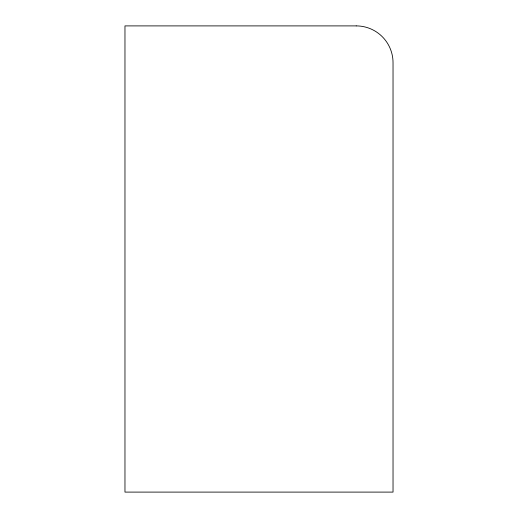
<?xml version="1.0" encoding="UTF-8"?>
<svg xmlns="http://www.w3.org/2000/svg" width="518" height="518" viewBox="0 0 518 518"><rect width="100%" height="100%" fill="white"/><g stroke="black" fill="none" stroke-linecap="round" stroke-linejoin="round"><path stroke-width="0.78" d="M356.229 25.9L124.967 25.9L124.967 492.1L393.032 492.1L393.032 62.704A36.804 36.804 0 0 0 356.229 25.9"/></g></svg>
